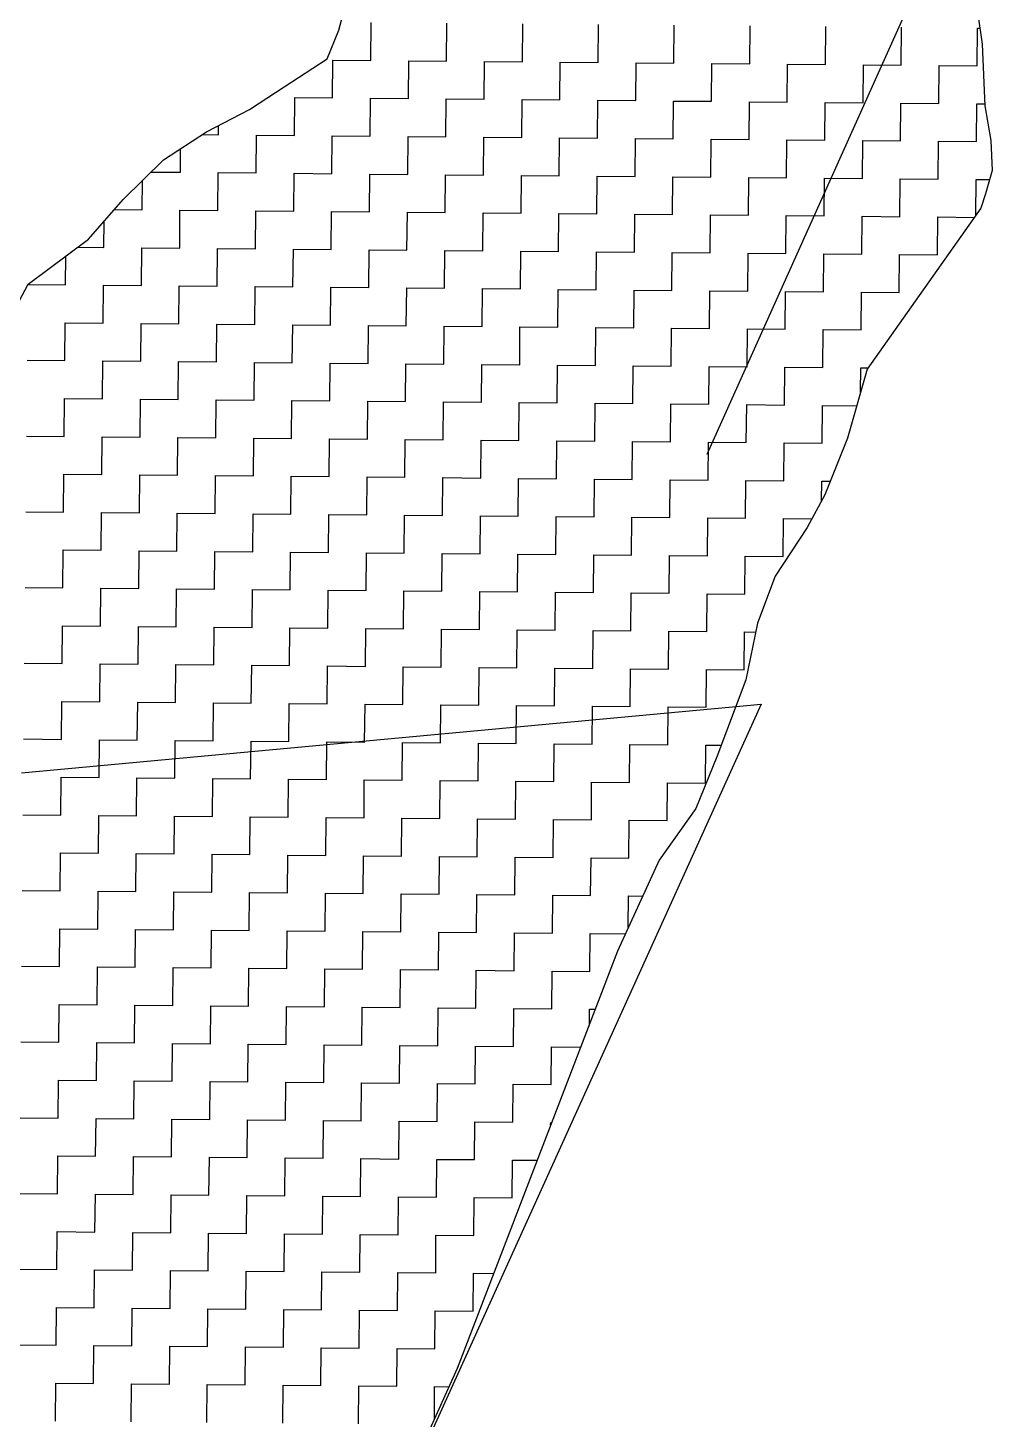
# Model space of a CAD drawing. Header units: metres. Extents: x 286188 to 288650, y 2015524 to 2018848.
# Drawn here: x 288321.4 to 288568.1, y 2016212.1 to 2016568.3 of the extents above; entities that cross this region are included whole.
import ezdxf

# ---------------------------------------------------------------- set-up
doc = ezdxf.new("R2010")
doc.units = ezdxf.units.M
doc.header["$MEASUREMENT"] = 0
for name, color, linetype in [('POLY_HATCH', 12, 'Continuous'), ('POLY_PARCEL', 6, 'Continuous'), ('V_BOUND_LINE', 7, 'Continuous')]:
    doc.layers.add(name, color=color, linetype=linetype)

msp = doc.modelspace()

# ---------------------------------------------------------------- linework, layer by layer
at = {"layer": 'POLY_HATCH'}
for p, q in [((288400.96, 2016567.69), (288403.23, 2016576.44)), ((288564.44, 2016571.78), (288565.58, 2016564.1)), ((288397.97, 2016560.42), (288400.96, 2016567.69)), ((288565.58, 2016564.1), (288566.24, 2016548.37)), ((288386.94, 2016553.21), (288397.97, 2016560.42)), ((288378.12, 2016547.45), (288386.94, 2016553.21)), ((288367.11, 2016541.71), (288378.12, 2016547.45)), ((288566.24, 2016548.37), (288567.78, 2016539.49)), ((288356.08, 2016534.5), (288367.11, 2016541.71)), ((288567.78, 2016539.49), (288568.11, 2016531.82)), ((288345.76, 2016524.37), (288356.08, 2016534.5)), ((288568.11, 2016531.82), (288566.44, 2016525.79)), ((288336.9, 2016514.23), (288345.76, 2016524.37)), ((288566.44, 2016525.79), (288565.2, 2016522.17)), ((288565.2, 2016522.17), (288536.09, 2016480.96)), ((288321.45, 2016502.68), (288336.9, 2016514.23)), ((288314.01, 2016488.87), (288321.45, 2016502.68)), ((288536.09, 2016480.96), (288531.09, 2016463.27)), ((288531.09, 2016463.27), (288525.31, 2016448.8)), ((288525.31, 2016448.8), (288520.8, 2016440.37)), ((288520.8, 2016440.37), (288512.62, 2016427.95)), ((288512.62, 2016427.95), (288508.07, 2016415.89)), ((288508.07, 2016415.89), (288505.11, 2016401.4)), ((288505.11, 2016401.4), (288497.67, 2016381.71)), ((288497.67, 2016381.71), (288492.31, 2016368.45)), ((288492.31, 2016368.45), (288482.91, 2016355.23)), ((288482.91, 2016355.23), (288472.21, 2016331.94)), ((288472.21, 2016331.94), (288431.2, 2016225.09)), ((288431.2, 2016225.09), (288376.44, 2016103.4))]:
    msp.add_line(p, q, dxfattribs=at)
at = {"layer": 'POLY_HATCH', "linetype": 'Continuous'}
for p, q in [((288409.14, 2016559.98), (288409.23, 2016569.67)), ((288428.53, 2016559.8), (288428.62, 2016569.5)), ((288447.92, 2016559.63), (288448, 2016569.32)), ((288467.31, 2016559.45), (288467.39, 2016569.15)), ((288486.7, 2016559.28), (288486.78, 2016568.97)), ((288506.09, 2016559.1), (288506.17, 2016568.8)), ((288525.48, 2016558.93), (288525.56, 2016568.62)), ((288544.87, 2016558.75), (288544.95, 2016568.45)), ((288564.26, 2016558.58), (288564.34, 2016568.27)), ((288564.34, 2016568.27), (288564.96, 2016568.27)), ((288399.36, 2016550.37), (288399.44, 2016560.07)), ((288399.44, 2016560.07), (288409.14, 2016559.98)), ((288418.75, 2016550.2), (288418.83, 2016559.89)), ((288418.83, 2016559.89), (288428.53, 2016559.8)), ((288438.13, 2016550.02), (288438.22, 2016559.72)), ((288438.22, 2016559.72), (288447.92, 2016559.63)), ((288457.52, 2016549.85), (288457.61, 2016559.54)), ((288457.61, 2016559.54), (288467.31, 2016559.45)), ((288476.91, 2016549.67), (288477, 2016559.37)), ((288477, 2016559.37), (288486.7, 2016559.28)), ((288496.3, 2016549.5), (288496.39, 2016559.19)), ((288496.39, 2016559.19), (288506.09, 2016559.1)), ((288515.69, 2016549.32), (288515.78, 2016559.01)), ((288515.78, 2016559.01), (288525.48, 2016558.93)), ((288535.08, 2016549.14), (288535.17, 2016558.84)), ((288535.17, 2016558.84), (288544.87, 2016558.75)), ((288554.47, 2016548.97), (288554.56, 2016558.66)), ((288554.56, 2016558.66), (288564.26, 2016558.58)), ((288389.57, 2016540.76), (288389.66, 2016550.46)), ((288389.66, 2016550.46), (288399.36, 2016550.37)), ((288408.96, 2016540.59), (288409.05, 2016550.28)), ((288409.05, 2016550.28), (288418.75, 2016550.2)), ((288428.35, 2016540.41), (288428.44, 2016550.11)), ((288428.44, 2016550.11), (288438.13, 2016550.02)), ((288447.74, 2016540.24), (288447.83, 2016549.93)), ((288447.83, 2016549.93), (288457.52, 2016549.85)), ((288467.13, 2016540.06), (288467.22, 2016549.76)), ((288467.22, 2016549.76), (288476.91, 2016549.67)), ((288486.52, 2016539.89), (288486.61, 2016549.58)), ((288486.61, 2016549.58), (288496.3, 2016549.5)), ((288505.91, 2016539.71), (288506, 2016549.41)), ((288506, 2016549.41), (288515.69, 2016549.32)), ((288525.3, 2016539.54), (288525.39, 2016549.23)), ((288525.39, 2016549.23), (288535.08, 2016549.14)), ((288544.69, 2016539.36), (288544.78, 2016549.06)), ((288544.78, 2016549.06), (288554.47, 2016548.97)), ((288564.08, 2016539.19), (288564.17, 2016548.88)), ((288564.17, 2016548.88), (288566.22, 2016548.86)), ((288370.18, 2016540.94), (288370.2, 2016543.32)), ((288365.99, 2016540.98), (288370.18, 2016540.94)), ((288379.79, 2016531.16), (288379.88, 2016540.85)), ((288379.88, 2016540.85), (288389.57, 2016540.76)), ((288399.18, 2016530.98), (288399.27, 2016540.68)), ((288399.27, 2016540.68), (288408.96, 2016540.59)), ((288418.57, 2016530.81), (288418.66, 2016540.5)), ((288418.66, 2016540.5), (288428.35, 2016540.41)), ((288437.96, 2016530.63), (288438.05, 2016540.33)), ((288438.05, 2016540.33), (288447.74, 2016540.24)), ((288457.35, 2016530.46), (288457.44, 2016540.15)), ((288457.44, 2016540.15), (288467.13, 2016540.06)), ((288476.74, 2016530.28), (288476.83, 2016539.98)), ((288476.83, 2016539.98), (288486.52, 2016539.89)), ((288496.13, 2016530.11), (288496.22, 2016539.8)), ((288496.22, 2016539.8), (288505.91, 2016539.71)), ((288515.52, 2016529.93), (288515.61, 2016539.63)), ((288515.61, 2016539.63), (288525.3, 2016539.54)), ((288534.91, 2016529.76), (288535, 2016539.45)), ((288535, 2016539.45), (288544.69, 2016539.36)), ((288554.3, 2016529.58), (288554.39, 2016539.27)), ((288554.39, 2016539.27), (288564.08, 2016539.19)), ((288360.4, 2016531.33), (288360.46, 2016537.36)), ((288350.62, 2016521.72), (288350.69, 2016529.21)), ((288352.92, 2016531.4), (288360.4, 2016531.33)), ((288370.01, 2016521.55), (288370.1, 2016531.24)), ((288370.1, 2016531.24), (288379.79, 2016531.16)), ((288389.4, 2016521.37), (288389.49, 2016531.07)), ((288389.49, 2016531.07), (288399.18, 2016530.98)), ((288408.79, 2016521.2), (288408.88, 2016530.89)), ((288408.88, 2016530.89), (288418.57, 2016530.81)), ((288428.18, 2016521.02), (288428.26, 2016530.72)), ((288428.26, 2016530.72), (288437.96, 2016530.63)), ((288447.57, 2016520.85), (288447.65, 2016530.54)), ((288447.65, 2016530.54), (288457.35, 2016530.46)), ((288466.96, 2016520.67), (288467.04, 2016530.37)), ((288467.04, 2016530.37), (288476.74, 2016530.28)), ((288486.35, 2016520.5), (288486.43, 2016530.19)), ((288486.43, 2016530.19), (288496.13, 2016530.11)), ((288505.74, 2016520.32), (288505.82, 2016530.02)), ((288505.82, 2016530.02), (288515.52, 2016529.93)), ((288525.13, 2016520.15), (288525.21, 2016529.84)), ((288525.21, 2016529.84), (288534.91, 2016529.76)), ((288544.52, 2016519.97), (288544.6, 2016529.67)), ((288544.6, 2016529.67), (288554.3, 2016529.58)), ((288563.91, 2016520.34), (288563.99, 2016529.49)), ((288563.99, 2016529.49), (288567.46, 2016529.46)), ((288343.5, 2016521.79), (288350.62, 2016521.72)), ((288360.23, 2016511.94), (288360.31, 2016521.64)), ((288360.31, 2016521.64), (288370.01, 2016521.55)), ((288379.62, 2016511.77), (288379.7, 2016521.46)), ((288379.7, 2016521.46), (288389.4, 2016521.37)), ((288399.01, 2016511.59), (288399.09, 2016521.29)), ((288399.09, 2016521.29), (288408.79, 2016521.2)), ((288418.39, 2016511.42), (288418.48, 2016521.11)), ((288418.48, 2016521.11), (288428.18, 2016521.02)), ((288437.78, 2016511.24), (288437.87, 2016520.94)), ((288437.87, 2016520.94), (288447.57, 2016520.85)), ((288457.17, 2016511.07), (288457.26, 2016520.76)), ((288457.26, 2016520.76), (288466.96, 2016520.67)), ((288340.84, 2016512.12), (288340.9, 2016518.81)), ((288476.56, 2016510.89), (288476.65, 2016520.59)), ((288476.65, 2016520.59), (288486.35, 2016520.5)), ((288495.95, 2016510.72), (288496.04, 2016520.41)), ((288496.04, 2016520.41), (288505.74, 2016520.32)), ((288515.34, 2016510.54), (288515.43, 2016520.24)), ((288515.43, 2016520.24), (288525.13, 2016520.15)), ((288534.73, 2016510.37), (288534.82, 2016520.06)), ((288534.82, 2016520.06), (288544.52, 2016519.97)), ((288554.12, 2016510.19), (288554.21, 2016519.89)), ((288554.21, 2016519.89), (288563.53, 2016519.8)), ((288334.16, 2016512.18), (288340.84, 2016512.12)), ((288350.44, 2016502.33), (288350.53, 2016512.03)), ((288350.53, 2016512.03), (288360.23, 2016511.94)), ((288369.83, 2016502.16), (288369.92, 2016511.85)), ((288369.92, 2016511.85), (288379.62, 2016511.77)), ((288389.22, 2016501.98), (288389.31, 2016511.68)), ((288389.31, 2016511.68), (288399.01, 2016511.59)), ((288408.61, 2016501.81), (288408.7, 2016511.5)), ((288408.7, 2016511.5), (288418.39, 2016511.42)), ((288428, 2016501.63), (288428.09, 2016511.33)), ((288428.09, 2016511.33), (288437.78, 2016511.24)), ((288447.39, 2016501.46), (288447.48, 2016511.15)), ((288447.48, 2016511.15), (288457.17, 2016511.07)), ((288466.78, 2016501.28), (288466.87, 2016510.98)), ((288466.87, 2016510.98), (288476.56, 2016510.89)), ((288486.17, 2016501.11), (288486.26, 2016510.8)), ((288486.26, 2016510.8), (288495.95, 2016510.72)), ((288505.56, 2016500.93), (288505.65, 2016510.63)), ((288505.65, 2016510.63), (288515.34, 2016510.54)), ((288524.95, 2016500.76), (288525.04, 2016510.45)), ((288525.04, 2016510.45), (288534.73, 2016510.37)), ((288544.34, 2016500.58), (288544.43, 2016510.28)), ((288544.43, 2016510.28), (288554.12, 2016510.19)), ((288331.05, 2016502.51), (288331.12, 2016509.91)), ((288321.4, 2016502.6), (288331.05, 2016502.51)), ((288340.66, 2016492.73), (288340.75, 2016502.42)), ((288340.75, 2016502.42), (288350.44, 2016502.33)), ((288360.05, 2016492.55), (288360.14, 2016502.25)), ((288360.14, 2016502.25), (288369.83, 2016502.16)), ((288379.44, 2016492.38), (288379.53, 2016502.07)), ((288379.53, 2016502.07), (288389.22, 2016501.98)), ((288398.83, 2016492.2), (288398.92, 2016501.9)), ((288398.92, 2016501.9), (288408.61, 2016501.81)), ((288418.22, 2016492.03), (288418.31, 2016501.72)), ((288418.31, 2016501.72), (288428, 2016501.63)), ((288437.61, 2016491.85), (288437.7, 2016501.55)), ((288437.7, 2016501.55), (288447.39, 2016501.46)), ((288457, 2016491.68), (288457.09, 2016501.37)), ((288457.09, 2016501.37), (288466.78, 2016501.28)), ((288476.39, 2016491.5), (288476.48, 2016501.2)), ((288476.48, 2016501.2), (288486.17, 2016501.11)), ((288495.78, 2016491.33), (288495.87, 2016501.02)), ((288495.87, 2016501.02), (288505.56, 2016500.93)), ((288515.17, 2016491.15), (288515.26, 2016500.85)), ((288515.26, 2016500.85), (288524.95, 2016500.76)), ((288534.56, 2016490.98), (288534.65, 2016500.67)), ((288534.65, 2016500.67), (288544.34, 2016500.58)), ((288330.88, 2016483.12), (288330.97, 2016492.82)), ((288330.97, 2016492.82), (288340.66, 2016492.73)), ((288350.27, 2016482.95), (288350.36, 2016492.64)), ((288350.36, 2016492.64), (288360.05, 2016492.55)), ((288369.66, 2016482.77), (288369.75, 2016492.46)), ((288369.75, 2016492.46), (288379.44, 2016492.38)), ((288389.05, 2016482.59), (288389.14, 2016492.29)), ((288389.14, 2016492.29), (288398.83, 2016492.2)), ((288408.44, 2016482.42), (288408.52, 2016492.11)), ((288408.52, 2016492.11), (288418.22, 2016492.03)), ((288427.83, 2016482.24), (288427.91, 2016491.94)), ((288427.91, 2016491.94), (288437.61, 2016491.85)), ((288447.22, 2016482.07), (288447.3, 2016491.76)), ((288447.3, 2016491.76), (288457, 2016491.68)), ((288466.61, 2016481.89), (288466.69, 2016491.59)), ((288466.69, 2016491.59), (288476.39, 2016491.5)), ((288486, 2016481.72), (288486.08, 2016491.41)), ((288486.08, 2016491.41), (288495.78, 2016491.33)), ((288505.39, 2016481.54), (288505.47, 2016491.24)), ((288505.47, 2016491.24), (288515.17, 2016491.15)), ((288524.78, 2016481.37), (288524.86, 2016491.06)), ((288524.86, 2016491.06), (288534.56, 2016490.98)), ((288321.18, 2016483.21), (288330.88, 2016483.12)), ((288340.49, 2016473.34), (288340.57, 2016483.03)), ((288340.57, 2016483.03), (288350.27, 2016482.95)), ((288359.88, 2016473.16), (288359.96, 2016482.86)), ((288359.96, 2016482.86), (288369.66, 2016482.77)), ((288379.27, 2016472.99), (288379.35, 2016482.68)), ((288379.35, 2016482.68), (288389.05, 2016482.59)), ((288398.65, 2016472.81), (288398.74, 2016482.51)), ((288398.74, 2016482.51), (288408.44, 2016482.42)), ((288418.04, 2016472.64), (288418.13, 2016482.33)), ((288418.13, 2016482.33), (288427.83, 2016482.24)), ((288437.43, 2016472.46), (288437.52, 2016482.16)), ((288437.52, 2016482.16), (288447.22, 2016482.07)), ((288456.82, 2016472.29), (288456.91, 2016481.98)), ((288456.91, 2016481.98), (288466.61, 2016481.89)), ((288476.21, 2016472.11), (288476.3, 2016481.81)), ((288476.3, 2016481.81), (288486, 2016481.72)), ((288495.6, 2016471.94), (288495.69, 2016481.63)), ((288495.69, 2016481.63), (288505.39, 2016481.54)), ((288514.99, 2016471.76), (288515.08, 2016481.46)), ((288515.08, 2016481.46), (288524.78, 2016481.37)), ((288534.41, 2016475.02), (288534.47, 2016481.28)), ((288534.47, 2016481.28), (288536.31, 2016481.26)), ((288330.7, 2016463.73), (288330.79, 2016473.43)), ((288330.79, 2016473.43), (288340.49, 2016473.34)), ((288350.09, 2016463.56), (288350.18, 2016473.25)), ((288350.18, 2016473.25), (288359.88, 2016473.16)), ((288369.48, 2016463.38), (288369.57, 2016473.08)), ((288369.57, 2016473.08), (288379.27, 2016472.99)), ((288388.87, 2016463.21), (288388.96, 2016472.9)), ((288388.96, 2016472.9), (288398.65, 2016472.81)), ((288408.26, 2016463.03), (288408.35, 2016472.72)), ((288408.35, 2016472.72), (288418.04, 2016472.64)), ((288427.65, 2016462.85), (288427.74, 2016472.55)), ((288427.74, 2016472.55), (288437.43, 2016472.46)), ((288447.04, 2016462.68), (288447.13, 2016472.37)), ((288447.13, 2016472.37), (288456.82, 2016472.29)), ((288466.43, 2016462.5), (288466.52, 2016472.2)), ((288466.52, 2016472.2), (288476.21, 2016472.11)), ((288485.82, 2016462.33), (288485.91, 2016472.02)), ((288485.91, 2016472.02), (288495.6, 2016471.94)), ((288505.21, 2016462.15), (288505.3, 2016471.85)), ((288505.3, 2016471.85), (288514.99, 2016471.76)), ((288524.6, 2016461.98), (288524.69, 2016471.67)), ((288524.69, 2016471.67), (288533.45, 2016471.59)), ((288321.01, 2016463.82), (288330.7, 2016463.73)), ((288340.31, 2016453.95), (288340.4, 2016463.64)), ((288340.4, 2016463.64), (288350.09, 2016463.56)), ((288359.7, 2016453.77), (288359.79, 2016463.47)), ((288359.79, 2016463.47), (288369.48, 2016463.38)), ((288379.09, 2016453.6), (288379.18, 2016463.29)), ((288379.18, 2016463.29), (288388.87, 2016463.21)), ((288398.48, 2016453.42), (288398.57, 2016463.12)), ((288398.57, 2016463.12), (288408.26, 2016463.03)), ((288417.87, 2016453.25), (288417.96, 2016462.94)), ((288417.96, 2016462.94), (288427.65, 2016462.85)), ((288437.26, 2016453.07), (288437.35, 2016462.77)), ((288437.35, 2016462.77), (288447.04, 2016462.68)), ((288456.65, 2016452.9), (288456.74, 2016462.59)), ((288456.74, 2016462.59), (288466.43, 2016462.5)), ((288476.04, 2016452.72), (288476.13, 2016462.42)), ((288476.13, 2016462.42), (288485.82, 2016462.33)), ((288495.43, 2016452.55), (288495.52, 2016462.24)), ((288495.52, 2016462.24), (288505.21, 2016462.15)), ((288514.82, 2016452.37), (288514.91, 2016462.07)), ((288514.91, 2016462.07), (288524.6, 2016461.98)), ((288330.53, 2016444.34), (288330.62, 2016454.04)), ((288330.62, 2016454.04), (288340.31, 2016453.95)), ((288349.92, 2016444.17), (288350.01, 2016453.86)), ((288350.01, 2016453.86), (288359.7, 2016453.77)), ((288369.31, 2016443.99), (288369.4, 2016453.69)), ((288369.4, 2016453.69), (288379.09, 2016453.6)), ((288388.7, 2016443.82), (288388.78, 2016453.51)), ((288388.78, 2016453.51), (288398.48, 2016453.42)), ((288408.09, 2016443.64), (288408.17, 2016453.34)), ((288408.17, 2016453.34), (288417.87, 2016453.25)), ((288427.48, 2016443.47), (288427.56, 2016453.16)), ((288427.56, 2016453.16), (288437.26, 2016453.07)), ((288446.87, 2016443.29), (288446.95, 2016452.98)), ((288446.95, 2016452.98), (288456.65, 2016452.9)), ((288466.26, 2016443.11), (288466.34, 2016452.81)), ((288466.34, 2016452.81), (288476.04, 2016452.72)), ((288485.65, 2016442.94), (288485.73, 2016452.63)), ((288485.73, 2016452.63), (288495.43, 2016452.55)), ((288505.04, 2016442.76), (288505.12, 2016452.46)), ((288505.12, 2016452.46), (288514.82, 2016452.37)), ((288524.47, 2016447.22), (288524.51, 2016452.28)), ((288524.51, 2016452.28), (288526.7, 2016452.26)), ((288320.83, 2016444.43), (288330.53, 2016444.34)), ((288340.14, 2016434.56), (288340.22, 2016444.25)), ((288340.22, 2016444.25), (288349.92, 2016444.17)), ((288359.53, 2016434.38), (288359.61, 2016444.08)), ((288359.61, 2016444.08), (288369.31, 2016443.99)), ((288378.91, 2016434.21), (288379, 2016443.9)), ((288379, 2016443.9), (288388.7, 2016443.82)), ((288398.3, 2016434.03), (288398.39, 2016443.73)), ((288398.39, 2016443.73), (288408.09, 2016443.64)), ((288417.69, 2016433.86), (288417.78, 2016443.55)), ((288417.78, 2016443.55), (288427.48, 2016443.47)), ((288437.08, 2016433.68), (288437.17, 2016443.38)), ((288437.17, 2016443.38), (288446.87, 2016443.29)), ((288456.47, 2016433.51), (288456.56, 2016443.2)), ((288456.56, 2016443.2), (288466.26, 2016443.11)), ((288475.86, 2016433.33), (288475.95, 2016443.03)), ((288475.95, 2016443.03), (288485.65, 2016442.94)), ((288495.25, 2016433.16), (288495.34, 2016442.85)), ((288495.34, 2016442.85), (288505.04, 2016442.76)), ((288514.64, 2016432.98), (288514.73, 2016442.68)), ((288514.73, 2016442.68), (288522, 2016442.61)), ((288330.35, 2016424.95), (288330.44, 2016434.65)), ((288330.44, 2016434.65), (288340.14, 2016434.56)), ((288349.74, 2016424.78), (288349.83, 2016434.47)), ((288349.83, 2016434.47), (288359.53, 2016434.38)), ((288369.13, 2016424.6), (288369.22, 2016434.3)), ((288369.22, 2016434.3), (288378.91, 2016434.21)), ((288388.52, 2016424.43), (288388.61, 2016434.12)), ((288388.61, 2016434.12), (288398.3, 2016434.03)), ((288407.91, 2016424.25), (288408, 2016433.95)), ((288408, 2016433.95), (288417.69, 2016433.86)), ((288427.3, 2016424.08), (288427.39, 2016433.77)), ((288427.39, 2016433.77), (288437.08, 2016433.68)), ((288446.69, 2016423.9), (288446.78, 2016433.6)), ((288446.78, 2016433.6), (288456.47, 2016433.51)), ((288466.08, 2016423.73), (288466.17, 2016433.42)), ((288466.17, 2016433.42), (288475.86, 2016433.33)), ((288485.47, 2016423.55), (288485.56, 2016433.24)), ((288485.56, 2016433.24), (288495.25, 2016433.16)), ((288504.86, 2016423.37), (288504.95, 2016433.07)), ((288504.95, 2016433.07), (288514.64, 2016432.98)), ((288320.66, 2016425.04), (288330.35, 2016424.95)), ((288339.96, 2016415.17), (288340.05, 2016424.86)), ((288340.05, 2016424.86), (288349.74, 2016424.78)), ((288359.35, 2016414.99), (288359.44, 2016424.69)), ((288359.44, 2016424.69), (288369.13, 2016424.6)), ((288378.74, 2016414.82), (288378.83, 2016424.51)), ((288378.83, 2016424.51), (288388.52, 2016424.43)), ((288398.13, 2016414.64), (288398.22, 2016424.34)), ((288398.22, 2016424.34), (288407.91, 2016424.25)), ((288417.52, 2016414.47), (288417.61, 2016424.16)), ((288417.61, 2016424.16), (288427.3, 2016424.08)), ((288436.91, 2016414.29), (288437, 2016423.99)), ((288437, 2016423.99), (288446.69, 2016423.9)), ((288456.3, 2016414.12), (288456.39, 2016423.81)), ((288456.39, 2016423.81), (288466.08, 2016423.73)), ((288475.69, 2016413.94), (288475.78, 2016423.64)), ((288475.78, 2016423.64), (288485.47, 2016423.55)), ((288495.08, 2016413.77), (288495.17, 2016423.46)), ((288495.17, 2016423.46), (288504.86, 2016423.37)), ((288330.18, 2016405.56), (288330.27, 2016415.26)), ((288330.27, 2016415.26), (288339.96, 2016415.17)), ((288349.57, 2016405.39), (288349.66, 2016415.08)), ((288349.66, 2016415.08), (288359.35, 2016414.99)), ((288368.96, 2016405.21), (288369.04, 2016414.91)), ((288369.04, 2016414.91), (288378.74, 2016414.82)), ((288388.35, 2016405.04), (288388.43, 2016414.73)), ((288388.43, 2016414.73), (288398.13, 2016414.64)), ((288407.74, 2016404.86), (288407.82, 2016414.56)), ((288407.82, 2016414.56), (288417.52, 2016414.47)), ((288427.13, 2016404.69), (288427.21, 2016414.38)), ((288427.21, 2016414.38), (288436.91, 2016414.29)), ((288446.52, 2016404.51), (288446.6, 2016414.21)), ((288446.6, 2016414.21), (288456.3, 2016414.12)), ((288465.91, 2016404.34), (288465.99, 2016414.03)), ((288465.99, 2016414.03), (288475.69, 2016413.94)), ((288485.3, 2016404.16), (288485.38, 2016413.86)), ((288485.38, 2016413.86), (288495.08, 2016413.77)), ((288504.68, 2016403.99), (288504.77, 2016413.68)), ((288504.77, 2016413.68), (288507.61, 2016413.65)), ((288320.48, 2016405.65), (288330.18, 2016405.56)), ((288339.79, 2016395.78), (288339.87, 2016405.47)), ((288339.87, 2016405.47), (288349.57, 2016405.39)), ((288359.17, 2016395.6), (288359.26, 2016405.3)), ((288359.26, 2016405.3), (288368.96, 2016405.21)), ((288378.56, 2016395.43), (288378.65, 2016405.12)), ((288378.65, 2016405.12), (288388.35, 2016405.04)), ((288397.95, 2016395.25), (288398.04, 2016404.95)), ((288398.04, 2016404.95), (288407.74, 2016404.86)), ((288417.34, 2016395.08), (288417.43, 2016404.77)), ((288417.43, 2016404.77), (288427.13, 2016404.69)), ((288436.73, 2016394.9), (288436.82, 2016404.6)), ((288436.82, 2016404.6), (288446.52, 2016404.51)), ((288456.12, 2016394.73), (288456.21, 2016404.42)), ((288456.21, 2016404.42), (288465.91, 2016404.34)), ((288475.51, 2016394.55), (288475.6, 2016404.25)), ((288475.6, 2016404.25), (288485.3, 2016404.16)), ((288494.9, 2016394.38), (288494.99, 2016404.07)), ((288494.99, 2016404.07), (288504.68, 2016403.99)), ((288330, 2016386.17), (288330.09, 2016395.87)), ((288330.09, 2016395.87), (288339.79, 2016395.78)), ((288349.39, 2016386), (288349.48, 2016395.69)), ((288349.48, 2016395.69), (288359.17, 2016395.6)), ((288368.78, 2016385.82), (288368.87, 2016395.52)), ((288368.87, 2016395.52), (288378.56, 2016395.43)), ((288388.17, 2016385.65), (288388.26, 2016395.34)), ((288388.26, 2016395.34), (288397.95, 2016395.25)), ((288407.56, 2016385.47), (288407.65, 2016395.17)), ((288407.65, 2016395.17), (288417.34, 2016395.08)), ((288426.95, 2016385.3), (288427.04, 2016394.99)), ((288427.04, 2016394.99), (288436.73, 2016394.9)), ((288446.34, 2016385.12), (288446.43, 2016394.82)), ((288446.43, 2016394.82), (288456.12, 2016394.73)), ((288465.73, 2016384.95), (288465.82, 2016394.64)), ((288465.82, 2016394.64), (288475.51, 2016394.55)), ((288485.12, 2016384.77), (288485.21, 2016394.47)), ((288485.21, 2016394.47), (288494.9, 2016394.38)), ((288320.31, 2016386.26), (288330, 2016386.17)), ((288339.61, 2016376.39), (288339.7, 2016386.08)), ((288339.7, 2016386.08), (288349.39, 2016386)), ((288359, 2016376.21), (288359.09, 2016385.91)), ((288359.09, 2016385.91), (288368.78, 2016385.82)), ((288378.39, 2016376.04), (288378.48, 2016385.73)), ((288378.48, 2016385.73), (288388.17, 2016385.65)), ((288397.78, 2016375.86), (288397.87, 2016385.56)), ((288397.87, 2016385.56), (288407.56, 2016385.47)), ((288417.17, 2016375.69), (288417.26, 2016385.38)), ((288417.26, 2016385.38), (288426.95, 2016385.3)), ((288436.56, 2016375.51), (288436.65, 2016385.21)), ((288436.65, 2016385.21), (288446.34, 2016385.12)), ((288455.95, 2016375.34), (288456.04, 2016385.03)), ((288456.04, 2016385.03), (288465.73, 2016384.95)), ((288475.34, 2016375.16), (288475.43, 2016384.86)), ((288475.43, 2016384.86), (288485.12, 2016384.77)), ((288494.73, 2016374.99), (288494.81, 2016384.68)), ((288494.81, 2016384.68), (288498.78, 2016384.65)), ((288329.83, 2016366.78), (288329.92, 2016376.48)), ((288329.92, 2016376.48), (288339.61, 2016376.39)), ((288349.22, 2016366.61), (288349.3, 2016376.3)), ((288349.3, 2016376.3), (288359, 2016376.21)), ((288368.61, 2016366.43), (288368.69, 2016376.13)), ((288368.69, 2016376.13), (288378.39, 2016376.04)), ((288388, 2016366.26), (288388.08, 2016375.95)), ((288388.08, 2016375.95), (288397.78, 2016375.86)), ((288407.39, 2016366.08), (288407.47, 2016375.78)), ((288407.47, 2016375.78), (288417.17, 2016375.69)), ((288426.78, 2016365.91), (288426.86, 2016375.6)), ((288426.86, 2016375.6), (288436.56, 2016375.51)), ((288446.17, 2016365.73), (288446.25, 2016375.43)), ((288446.25, 2016375.43), (288455.95, 2016375.34)), ((288465.56, 2016365.56), (288465.64, 2016375.25)), ((288465.64, 2016375.25), (288475.34, 2016375.16)), ((288484.95, 2016365.38), (288485.03, 2016375.08)), ((288485.03, 2016375.08), (288494.73, 2016374.99)), ((288320.13, 2016366.87), (288329.83, 2016366.78)), ((288339.43, 2016357), (288339.52, 2016366.69)), ((288339.52, 2016366.69), (288349.22, 2016366.61)), ((288358.82, 2016356.82), (288358.91, 2016366.52)), ((288358.91, 2016366.52), (288368.61, 2016366.43)), ((288378.21, 2016356.65), (288378.3, 2016366.34)), ((288378.3, 2016366.34), (288388, 2016366.26)), ((288397.6, 2016356.47), (288397.69, 2016366.17)), ((288397.69, 2016366.17), (288407.39, 2016366.08)), ((288416.99, 2016356.3), (288417.08, 2016365.99)), ((288417.08, 2016365.99), (288426.78, 2016365.91)), ((288436.38, 2016356.12), (288436.47, 2016365.82)), ((288436.47, 2016365.82), (288446.17, 2016365.73)), ((288455.77, 2016355.95), (288455.86, 2016365.64)), ((288455.86, 2016365.64), (288465.56, 2016365.56)), ((288475.16, 2016355.77), (288475.25, 2016365.47)), ((288475.25, 2016365.47), (288484.95, 2016365.38)), ((288329.65, 2016347.39), (288329.74, 2016357.09)), ((288329.74, 2016357.09), (288339.43, 2016357)), ((288349.04, 2016347.22), (288349.13, 2016356.91)), ((288349.13, 2016356.91), (288358.82, 2016356.82)), ((288368.43, 2016347.04), (288368.52, 2016356.74)), ((288368.52, 2016356.74), (288378.21, 2016356.65)), ((288387.82, 2016346.87), (288387.91, 2016356.56)), ((288387.91, 2016356.56), (288397.6, 2016356.47)), ((288407.21, 2016346.69), (288407.3, 2016356.39)), ((288407.3, 2016356.39), (288416.99, 2016356.3)), ((288426.6, 2016346.52), (288426.69, 2016356.21)), ((288426.69, 2016356.21), (288436.38, 2016356.12)), ((288445.99, 2016346.34), (288446.08, 2016356.04)), ((288446.08, 2016356.04), (288455.77, 2016355.95)), ((288465.38, 2016346.17), (288465.47, 2016355.86)), ((288465.47, 2016355.86), (288475.16, 2016355.77)), ((288319.96, 2016347.48), (288329.65, 2016347.39)), ((288339.26, 2016337.61), (288339.35, 2016347.3)), ((288339.35, 2016347.3), (288349.04, 2016347.22)), ((288358.65, 2016337.43), (288358.74, 2016347.13)), ((288358.74, 2016347.13), (288368.43, 2016347.04)), ((288378.04, 2016337.26), (288378.13, 2016346.95)), ((288378.13, 2016346.95), (288387.82, 2016346.87)), ((288397.43, 2016337.08), (288397.52, 2016346.78)), ((288397.52, 2016346.78), (288407.21, 2016346.69)), ((288416.82, 2016336.91), (288416.91, 2016346.6)), ((288416.91, 2016346.6), (288426.6, 2016346.52)), ((288436.21, 2016336.73), (288436.3, 2016346.43)), ((288436.3, 2016346.43), (288445.99, 2016346.34)), ((288455.6, 2016336.56), (288455.69, 2016346.25)), ((288455.69, 2016346.25), (288465.38, 2016346.17)), ((288475, 2016338.02), (288475.08, 2016346.08)), ((288475.08, 2016346.08), (288478.69, 2016346.05)), ((288329.48, 2016328), (288329.56, 2016337.7)), ((288329.56, 2016337.7), (288339.26, 2016337.61)), ((288348.87, 2016327.83), (288348.95, 2016337.52)), ((288348.95, 2016337.52), (288358.65, 2016337.43)), ((288368.26, 2016327.65), (288368.34, 2016337.35)), ((288368.34, 2016337.35), (288378.04, 2016337.26)), ((288387.65, 2016327.48), (288387.73, 2016337.17)), ((288387.73, 2016337.17), (288397.43, 2016337.08)), ((288407.04, 2016327.3), (288407.12, 2016337)), ((288407.12, 2016337), (288416.82, 2016336.91)), ((288426.43, 2016327.13), (288426.51, 2016336.82)), ((288426.51, 2016336.82), (288436.21, 2016336.73)), ((288445.82, 2016326.95), (288445.9, 2016336.65)), ((288445.9, 2016336.65), (288455.6, 2016336.56)), ((288465.21, 2016326.78), (288465.29, 2016336.47)), ((288465.29, 2016336.47), (288474.25, 2016336.39)), ((288319.78, 2016328.09), (288329.48, 2016328)), ((288339.08, 2016318.22), (288339.17, 2016327.92)), ((288339.17, 2016327.92), (288348.87, 2016327.83)), ((288358.47, 2016318.05), (288358.56, 2016327.74)), ((288358.56, 2016327.74), (288368.26, 2016327.65)), ((288377.86, 2016317.87), (288377.95, 2016327.56)), ((288377.95, 2016327.56), (288387.65, 2016327.48)), ((288397.25, 2016317.69), (288397.34, 2016327.39)), ((288397.34, 2016327.39), (288407.04, 2016327.3)), ((288416.64, 2016317.52), (288416.73, 2016327.21)), ((288416.73, 2016327.21), (288426.43, 2016327.13)), ((288436.03, 2016317.34), (288436.12, 2016327.04)), ((288436.12, 2016327.04), (288445.82, 2016326.95)), ((288455.42, 2016317.17), (288455.51, 2016326.86)), ((288455.51, 2016326.86), (288465.21, 2016326.78)), ((288329.3, 2016308.61), (288329.39, 2016318.31)), ((288329.39, 2016318.31), (288339.08, 2016318.22)), ((288348.69, 2016308.44), (288348.78, 2016318.13)), ((288348.78, 2016318.13), (288358.47, 2016318.05)), ((288368.08, 2016308.26), (288368.17, 2016317.96)), ((288368.17, 2016317.96), (288377.86, 2016317.87)), ((288387.47, 2016308.09), (288387.56, 2016317.78)), ((288387.56, 2016317.78), (288397.25, 2016317.69)), ((288406.86, 2016307.91), (288406.95, 2016317.61)), ((288406.95, 2016317.61), (288416.64, 2016317.52)), ((288426.25, 2016307.74), (288426.34, 2016317.43)), ((288426.34, 2016317.43), (288436.03, 2016317.34)), ((288445.64, 2016307.56), (288445.73, 2016317.26)), ((288445.73, 2016317.26), (288455.42, 2016317.17)), ((288465.08, 2016313.38), (288465.12, 2016317.08)), ((288465.12, 2016317.08), (288466.5, 2016317.07)), ((288319.61, 2016308.7), (288329.3, 2016308.61)), ((288338.91, 2016298.83), (288339, 2016308.53)), ((288339, 2016308.53), (288348.69, 2016308.44)), ((288358.3, 2016298.66), (288358.39, 2016308.35)), ((288358.39, 2016308.35), (288368.08, 2016308.26)), ((288377.69, 2016298.48), (288377.78, 2016308.18)), ((288377.78, 2016308.18), (288387.47, 2016308.09)), ((288397.08, 2016298.31), (288397.17, 2016308)), ((288397.17, 2016308), (288406.86, 2016307.91)), ((288416.47, 2016298.13), (288416.56, 2016307.82)), ((288416.56, 2016307.82), (288426.25, 2016307.74)), ((288435.86, 2016297.95), (288435.95, 2016307.65)), ((288435.95, 2016307.65), (288445.64, 2016307.56)), ((288455.25, 2016297.78), (288455.34, 2016307.47)), ((288455.34, 2016307.47), (288462.79, 2016307.41)), ((288329.13, 2016289.22), (288329.21, 2016298.92)), ((288329.21, 2016298.92), (288338.91, 2016298.83)), ((288348.52, 2016289.05), (288348.6, 2016298.74)), ((288348.6, 2016298.74), (288358.3, 2016298.66)), ((288367.91, 2016288.87), (288367.99, 2016298.57)), ((288367.99, 2016298.57), (288377.69, 2016298.48)), ((288387.3, 2016288.7), (288387.38, 2016298.39)), ((288387.38, 2016298.39), (288397.08, 2016298.31)), ((288406.69, 2016288.52), (288406.77, 2016298.22)), ((288406.77, 2016298.22), (288416.47, 2016298.13)), ((288426.08, 2016288.35), (288426.16, 2016298.04)), ((288426.16, 2016298.04), (288435.86, 2016297.95)), ((288445.47, 2016288.17), (288445.55, 2016297.87)), ((288445.55, 2016297.87), (288455.25, 2016297.78)), ((288319.43, 2016289.31), (288329.13, 2016289.22)), ((288338.73, 2016279.44), (288338.82, 2016289.14)), ((288338.82, 2016289.14), (288348.52, 2016289.05)), ((288358.12, 2016279.27), (288358.21, 2016288.96)), ((288358.21, 2016288.96), (288367.91, 2016288.87)), ((288377.51, 2016279.09), (288377.6, 2016288.79)), ((288377.6, 2016288.79), (288387.3, 2016288.7)), ((288396.9, 2016278.92), (288396.99, 2016288.61)), ((288396.99, 2016288.61), (288406.69, 2016288.52)), ((288416.29, 2016278.74), (288416.38, 2016288.44)), ((288416.38, 2016288.44), (288426.08, 2016288.35)), ((288435.68, 2016278.57), (288435.77, 2016288.26)), ((288435.77, 2016288.26), (288445.47, 2016288.17)), ((288455.15, 2016287.5), (288455.16, 2016288.08)), ((288455.16, 2016288.08), (288455.38, 2016288.08)), ((288328.95, 2016269.83), (288329.04, 2016279.53)), ((288329.04, 2016279.53), (288338.73, 2016279.44)), ((288348.34, 2016269.66), (288348.43, 2016279.35)), ((288348.43, 2016279.35), (288358.12, 2016279.27)), ((288367.73, 2016269.48), (288367.82, 2016279.18)), ((288367.82, 2016279.18), (288377.51, 2016279.09)), ((288387.12, 2016269.31), (288387.21, 2016279)), ((288387.21, 2016279), (288396.9, 2016278.92)), ((288406.51, 2016269.13), (288406.6, 2016278.83)), ((288406.6, 2016278.83), (288416.29, 2016278.74)), ((288425.9, 2016268.96), (288425.99, 2016278.65)), ((288425.99, 2016278.65), (288435.68, 2016278.57)), ((288445.29, 2016268.78), (288445.38, 2016278.48)), ((288445.38, 2016278.48), (288451.67, 2016278.42)), ((288319.26, 2016269.92), (288328.95, 2016269.83)), ((288338.56, 2016260.05), (288338.65, 2016269.75)), ((288338.65, 2016269.75), (288348.34, 2016269.66)), ((288357.95, 2016259.88), (288358.04, 2016269.57)), ((288358.04, 2016269.57), (288367.73, 2016269.48)), ((288377.34, 2016259.7), (288377.43, 2016269.4)), ((288377.43, 2016269.4), (288387.12, 2016269.31)), ((288396.73, 2016259.53), (288396.82, 2016269.22)), ((288396.82, 2016269.22), (288406.51, 2016269.13)), ((288416.12, 2016259.35), (288416.21, 2016269.05)), ((288416.21, 2016269.05), (288425.9, 2016268.96)), ((288435.51, 2016259.18), (288435.6, 2016268.87)), ((288435.6, 2016268.87), (288445.29, 2016268.78)), ((288328.78, 2016250.44), (288328.86, 2016260.14)), ((288328.86, 2016260.14), (288338.56, 2016260.05)), ((288348.17, 2016250.27), (288348.25, 2016259.96)), ((288348.25, 2016259.96), (288357.95, 2016259.88)), ((288367.56, 2016250.09), (288367.64, 2016259.79)), ((288367.64, 2016259.79), (288377.34, 2016259.7)), ((288386.95, 2016249.92), (288387.03, 2016259.61)), ((288387.03, 2016259.61), (288396.73, 2016259.53)), ((288406.34, 2016249.74), (288406.42, 2016259.44)), ((288406.42, 2016259.44), (288416.12, 2016259.35)), ((288425.73, 2016249.57), (288425.81, 2016259.26)), ((288425.81, 2016259.26), (288435.51, 2016259.18)), ((288319.08, 2016250.53), (288328.78, 2016250.44)), ((288338.38, 2016240.66), (288338.47, 2016250.36)), ((288338.47, 2016250.36), (288348.17, 2016250.27)), ((288357.77, 2016240.49), (288357.86, 2016250.18)), ((288357.86, 2016250.18), (288367.56, 2016250.09)), ((288377.16, 2016240.31), (288377.25, 2016250.01)), ((288377.25, 2016250.01), (288386.95, 2016249.92)), ((288396.55, 2016240.14), (288396.64, 2016249.83)), ((288396.64, 2016249.83), (288406.34, 2016249.74)), ((288415.94, 2016239.96), (288416.03, 2016249.66)), ((288416.03, 2016249.66), (288425.73, 2016249.57)), ((288435.33, 2016239.79), (288435.42, 2016249.48)), ((288435.42, 2016249.48), (288440.54, 2016249.43)), ((288328.6, 2016231.05), (288328.69, 2016240.75)), ((288328.69, 2016240.75), (288338.38, 2016240.66)), ((288347.99, 2016230.88), (288348.08, 2016240.57)), ((288348.08, 2016240.57), (288357.77, 2016240.49)), ((288367.38, 2016230.7), (288367.47, 2016240.4)), ((288367.47, 2016240.4), (288377.16, 2016240.31)), ((288386.77, 2016230.53), (288386.86, 2016240.22)), ((288386.86, 2016240.22), (288396.55, 2016240.14)), ((288406.16, 2016230.35), (288406.25, 2016240.05)), ((288406.25, 2016240.05), (288415.94, 2016239.96)), ((288425.55, 2016230.18), (288425.64, 2016239.87)), ((288425.64, 2016239.87), (288435.33, 2016239.79)), ((288318.91, 2016231.14), (288328.6, 2016231.05)), ((288338.21, 2016221.27), (288338.3, 2016230.97)), ((288338.3, 2016230.97), (288347.99, 2016230.88)), ((288357.6, 2016221.1), (288357.69, 2016230.79)), ((288357.69, 2016230.79), (288367.38, 2016230.7)), ((288376.99, 2016220.92), (288377.08, 2016230.62)), ((288377.08, 2016230.62), (288386.77, 2016230.53)), ((288396.38, 2016220.75), (288396.47, 2016230.44)), ((288396.47, 2016230.44), (288406.16, 2016230.35)), ((288415.77, 2016220.57), (288415.86, 2016230.27)), ((288415.86, 2016230.27), (288425.55, 2016230.18)), ((288328.43, 2016211.66), (288328.51, 2016221.36)), ((288328.51, 2016221.36), (288338.21, 2016221.27)), ((288347.82, 2016211.49), (288347.9, 2016221.18)), ((288347.9, 2016221.18), (288357.6, 2016221.1)), ((288367.21, 2016211.31), (288367.29, 2016221.01)), ((288367.29, 2016221.01), (288376.99, 2016220.92)), ((288386.6, 2016211.14), (288386.68, 2016220.83)), ((288386.68, 2016220.83), (288396.38, 2016220.75)), ((288405.99, 2016210.96), (288406.07, 2016220.66)), ((288406.07, 2016220.66), (288415.77, 2016220.57)), ((288425.39, 2016212.17), (288425.46, 2016220.48)), ((288425.46, 2016220.48), (288429.11, 2016220.45))]:
    msp.add_line(p, q, dxfattribs=at)
at = {"layer": 'POLY_PARCEL'}
msp.add_line((288319.77, 2016377.6), (288509.02, 2016395.2), dxfattribs=at)
at = {"layer": 'V_BOUND_LINE'}
for p, q in [((288554.87, 2016592.18), (288495.14, 2016459.07)), ((288509.02, 2016395.2), (288423.97, 2016207.39))]:
    msp.add_line(p, q, dxfattribs=at)

doc.saveas('drawing.dxf')
